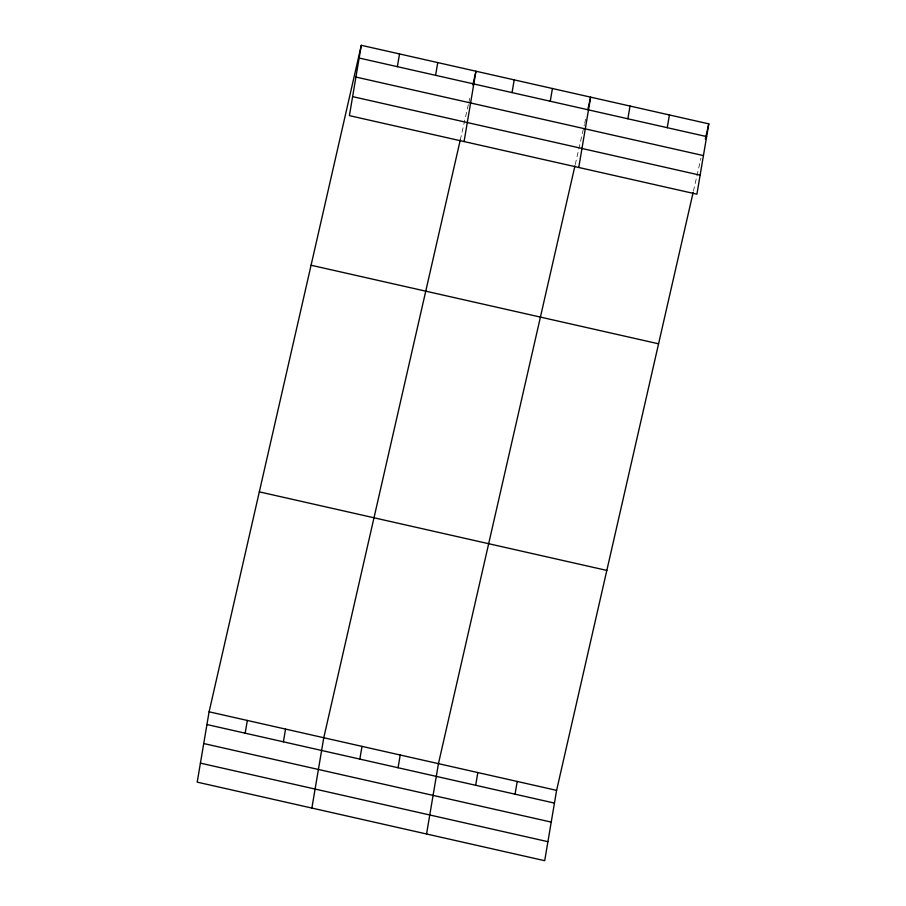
<?xml version="1.0" encoding="UTF-8"?>
<svg xmlns="http://www.w3.org/2000/svg" width="906" height="906" viewBox="0 0 906 906"><rect width="100%" height="100%" fill="white"/><g stroke="black" fill="none" stroke-linecap="round" stroke-linejoin="round"><path stroke-width="0.68" stroke-dasharray="4.53 3.4" d="M460.282 139.954L468.436 104.213M468.753 102.842L470.01 97.338M575.265 164.507L584.37 124.643M584.687 123.261L585.627 119.139M693.418 191.211L700.95 158.222"/><path stroke-width="1.36" d="M361.301 45.3L349.399 115.64L696.907 194.19L708.798 123.862L361.301 45.3L209.093 711.81L197.202 782.138L544.699 860.7L556.601 790.36L693.101 192.593M245.175 733.181L247.327 720.451M397.372 66.67L399.523 53.941M283.397 741.821L285.549 729.092M435.593 75.311L437.745 62.582M311.879 808.073L323.77 737.733L460.282 139.954M464.076 141.562L475.967 71.223L472.83 84.971M359.841 759.103L362.004 746.374M512.049 92.593L514.2 79.864M398.074 767.744L400.226 755.015M550.27 101.234L552.422 88.505M426.556 833.996L438.447 763.656L574.948 165.877M578.753 167.485L590.644 97.146L587.824 109.524M475.684 785.287L477.836 772.558M627.881 118.777L630.032 106.047M515.061 794.188L517.213 781.459M667.258 127.678L669.421 114.949M705.344 138.98L708.798 123.862M359.138 58.029L706.646 136.591M355.922 77.044L703.43 155.594M352.615 96.625L700.123 175.186M311.075 265.243L658.571 343.804M259.32 491.856L606.827 570.418M209.093 711.81L556.601 790.36M206.942 724.54L554.449 803.09M203.725 743.543L551.233 822.104M200.419 763.135L547.915 841.685"/></g></svg>
